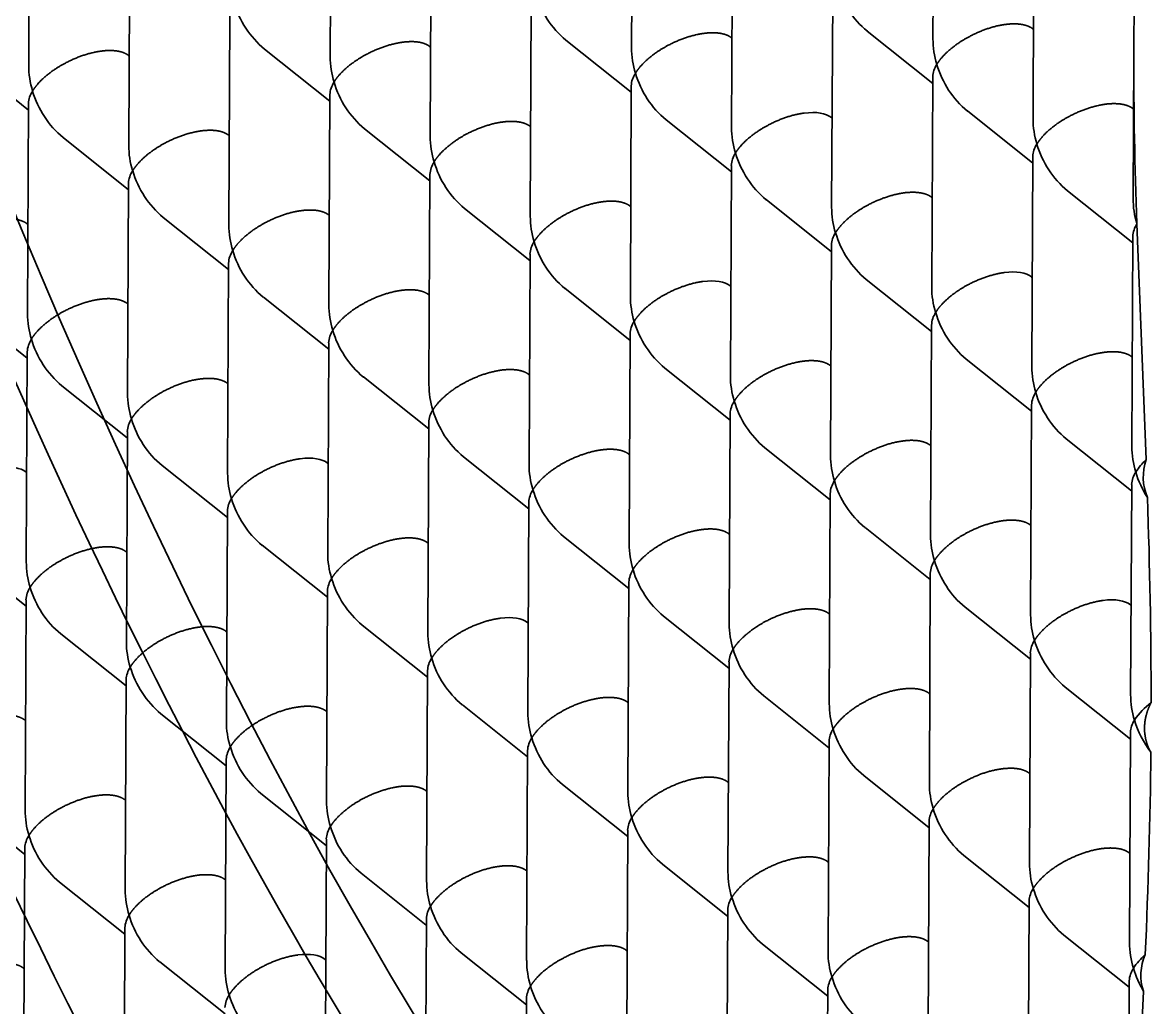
# Model space of a CAD drawing. Extents: x 23 to 587, y 4 to 413.
# Drawn here: x 426.75 to 432.13, y 133.6 to 138.29 of the extents above; entities that cross this region are included whole.
import ezdxf

# ---------------------------------------------------------------- set-up
doc = ezdxf.new("R2010")
doc.units = 0
doc.layers.get('0').update_dxf_attribs({"lineweight": 13})

# ---------------------------------------------------------------- blocks, each defined once
blk = doc.blocks.new('BLOCK6941')
at = {"color": 7, "lineweight": 35, "ltscale": 0.050027}
for p, q in [((9.755, -7.663), (9.746, -9.664)), ((4.014, -7.833), (4.004, -9.834)), ((6.885, -7.748), (6.875, -9.749)), ((1.143, -7.917), (1.134, -9.918)), ((10.708, -8.423), (10.699, -10.424)), ((4.967, -8.592), (4.957, -10.593)), ((7.838, -8.507), (7.828, -10.508)), ((2.096, -8.677), (2.087, -10.678)), ((5.92, -9.351), (5.911, -11.352)), ((8.791, -9.267), (8.781, -11.268)), ((3.05, -9.436), (3.04, -11.437)), ((6.873, -10.111), (6.864, -12.112)), ((9.744, -10.026), (9.734, -12.027)), ((4.003, -10.195), (3.993, -12.196)), ((1.132, -10.28), (1.122, -12.281)), ((10.697, -10.785), (10.687, -12.786)), ((4.956, -10.955), (4.946, -12.956)), ((7.826, -10.87), (7.817, -12.871)), ((2.085, -11.039), (2.075, -13.04)), ((11.65, -11.545), (11.64, -13.546)), ((5.909, -11.714), (5.899, -13.715)), ((8.779, -11.629), (8.77, -13.631)), ((3.038, -11.799), (3.029, -13.8)), ((6.862, -12.473), (6.852, -14.475)), ((9.732, -12.389), (9.723, -14.39)), ((3.991, -12.558), (3.982, -14.559)), ((1.121, -12.643), (1.111, -14.644)), ((7.815, -13.233), (7.805, -15.234)), ((10.686, -13.148), (10.676, -15.149)), ((4.944, -13.317), (4.935, -15.319)), ((2.074, -13.402), (2.064, -15.403)), ((11.639, -13.908), (11.629, -15.909)), ((5.897, -14.077), (5.888, -16.078)), ((8.768, -13.992), (8.758, -15.993)), ((3.027, -14.161), (3.017, -16.163)), ((6.851, -14.836), (6.841, -16.837)), ((9.721, -14.752), (9.712, -16.753)), ((3.98, -14.921), (3.97, -16.922)), ((1.109, -15.005), (1.1, -17.007)), ((7.804, -15.596), (7.794, -17.597)), ((10.674, -15.511), (10.665, -17.512)), ((4.933, -15.68), (4.923, -17.681)), ((2.062, -15.765), (2.053, -17.766)), ((8.757, -16.355), (8.747, -18.356)), ((11.627, -16.27), (11.618, -18.271)), ((5.886, -16.44), (5.876, -18.441)), ((3.015, -16.524), (3.006, -18.525)), ((6.839, -17.199), (6.83, -19.2)), ((9.71, -17.114), (9.7, -19.115)), ((3.969, -17.284), (3.959, -19.285)), ((1.098, -17.368), (1.088, -19.369)), ((7.792, -17.958), (7.783, -19.959)), ((10.663, -17.874), (10.653, -19.875)), ((4.922, -18.043), (4.912, -20.044)), ((2.051, -18.128), (2.041, -20.129)), ((8.745, -18.718), (8.736, -20.719)), ((11.616, -18.633), (11.606, -20.634)), ((5.875, -18.802), (5.865, -20.803))]:
    blk.add_line(p, q, dxfattribs=at)
at = {"color": 7, "lineweight": 35, "ltscale": 0.00016101}
for p, q in [((10.703, -9.573), (10.698, -9.569)), ((7.832, -9.658), (7.827, -9.654)), ((4.962, -9.743), (4.956, -9.739)), ((2.091, -9.827), (2.086, -9.823)), ((11.656, -10.333), (11.651, -10.329)), ((8.785, -10.417), (8.78, -10.413)), ((5.915, -10.502), (5.91, -10.498)), ((3.044, -10.587), (3.039, -10.583)), ((9.738, -11.177), (9.733, -11.173)), ((6.868, -11.261), (6.863, -11.257)), ((3.997, -11.346), (3.992, -11.342)), ((1.126, -11.431), (1.121, -11.427)), ((10.691, -11.936), (10.686, -11.932)), ((7.821, -12.021), (7.816, -12.017)), ((4.95, -12.105), (4.945, -12.101)), ((2.08, -12.19), (2.075, -12.186)), ((11.644, -12.695), (11.639, -12.691)), ((8.774, -12.78), (8.769, -12.776)), ((5.903, -12.865), (5.898, -12.861)), ((3.033, -12.949), (3.028, -12.945)), ((9.727, -13.539), (9.722, -13.535)), ((6.856, -13.624), (6.851, -13.62)), ((3.986, -13.709), (3.981, -13.705)), ((1.115, -13.793), (1.11, -13.789)), ((10.68, -14.299), (10.675, -14.295)), ((7.809, -14.383), (7.804, -14.379)), ((4.939, -14.468), (4.934, -14.464)), ((2.068, -14.553), (2.063, -14.549)), ((11.633, -15.058), (11.628, -15.054)), ((8.763, -15.143), (8.757, -15.139)), ((5.892, -15.227), (5.887, -15.223)), ((3.021, -15.312), (3.016, -15.308)), ((9.716, -15.902), (9.711, -15.898)), ((6.845, -15.987), (6.84, -15.983)), ((3.974, -16.071), (3.969, -16.067)), ((1.104, -16.156), (1.099, -16.152)), ((10.669, -16.661), (10.664, -16.657)), ((7.798, -16.746), (7.793, -16.742)), ((4.927, -16.831), (4.922, -16.827)), ((2.057, -16.915), (2.052, -16.911)), ((11.622, -17.421), (11.617, -17.417)), ((8.751, -17.505), (8.746, -17.501)), ((5.881, -17.59), (5.876, -17.586)), ((3.01, -17.675), (3.005, -17.671)), ((9.704, -18.265), (9.699, -18.261)), ((6.834, -18.349), (6.829, -18.345)), ((3.963, -18.434), (3.958, -18.43)), ((1.092, -18.519), (1.087, -18.515))]:
    blk.add_line(p, q, dxfattribs=at)
at = {"color": 7, "lineweight": 35, "ltscale": 0.019884}
for p, q in [((6.873, -10.172), (6.251, -9.677)), ((9.744, -10.088), (9.121, -9.592)), ((4.002, -10.257), (3.38, -9.761)), ((1.132, -10.342), (0.51, -9.846)), ((7.826, -10.932), (7.204, -10.436)), ((10.697, -10.847), (10.075, -10.351)), ((4.955, -11.016), (4.333, -10.521)), ((2.085, -11.101), (1.463, -10.605)), ((11.65, -11.606), (11.028, -11.111)), ((5.908, -11.776), (5.286, -11.28)), ((8.779, -11.691), (8.157, -11.195)), ((3.038, -11.86), (2.416, -11.365)), ((6.862, -12.535), (6.24, -12.039)), ((9.732, -12.45), (9.11, -11.955)), ((3.991, -12.62), (3.369, -12.124)), ((1.12, -12.704), (0.498, -12.209)), ((7.815, -13.294), (7.193, -12.799)), ((10.685, -13.21), (10.063, -12.714)), ((4.944, -13.379), (4.322, -12.883)), ((2.073, -13.464), (1.451, -12.968)), ((11.638, -13.969), (11.016, -13.473)), ((5.897, -14.138), (5.275, -13.643)), ((8.768, -14.054), (8.146, -13.558)), ((3.027, -14.223), (2.404, -13.727)), ((6.85, -14.898), (6.228, -14.402)), ((9.721, -14.813), (9.099, -14.317)), ((3.98, -14.982), (3.358, -14.487)), ((1.109, -15.067), (0.487, -14.571)), ((7.803, -15.657), (7.181, -15.161)), ((10.674, -15.572), (10.052, -15.077)), ((4.933, -15.742), (4.311, -15.246)), ((2.062, -15.826), (1.44, -15.331)), ((8.756, -16.416), (8.134, -15.921)), ((11.627, -16.332), (11.005, -15.836)), ((5.886, -16.501), (5.264, -16.005)), ((3.015, -16.586), (2.393, -16.09)), ((6.839, -17.26), (6.217, -16.765)), ((9.709, -17.176), (9.087, -16.68)), ((3.968, -17.345), (3.346, -16.849)), ((1.098, -17.43), (0.476, -16.934)), ((7.792, -18.02), (7.17, -17.524)), ((10.663, -17.935), (10.04, -17.44)), ((4.921, -18.104), (4.299, -17.609)), ((2.051, -18.189), (1.429, -17.693)), ((8.745, -18.779), (8.123, -18.284)), ((11.616, -18.695), (10.994, -18.199)), ((5.874, -18.864), (5.252, -18.368)), ((3.004, -18.948), (2.382, -18.453))]:
    blk.add_line(p, q, dxfattribs=at)
at = {"color": 7, "lineweight": 35, "ltscale": 0.034352}
blk.add_line((11.658, -9.809), (11.652, -11.183), dxfattribs=at)
at = {"color": 7, "lineweight": 35, "ltscale": 0.000146847}
blk.add_line((11.689, -11.421), (11.689, -11.427), dxfattribs=at)
at = {"color": 7, "lineweight": 35, "ltscale": 0.056144}
blk.add_line((11.777, -13.671), (11.689, -11.427), dxfattribs=at)
at = {"color": 7, "lineweight": 35, "ltscale": 0.053666}
blk.add_line((11.752, -18.734), (11.643, -20.878), dxfattribs=at)
at = {"color": 7, "lineweight": 35}
for centre, radius, start, end in [((6.836, -8.976), 0.913, 196.3619, 230.1623), ((9.706, -8.891), 0.913, 196.3619, 230.1623), ((30.1, -9.872), 18.442, 178.0013, 179.8039), ((3.965, -9.061), 0.913, 196.3594, 230.1725), ((10.583, -9.661), 0.837, 180.2046, 197.1191), ((7.712, -9.746), 0.837, 180.2046, 197.1191), ((4.842, -9.831), 0.837, 180.2046, 197.1191), ((53.256, -9.815), 41.598, 179.9923, 182.2127), ((1.971, -9.915), 0.837, 180.2046, 197.1191), ((7.111, -10.125), 0.239, 146.5034, 176.6622), ((7.789, -9.735), 0.913, 196.3619, 230.1623), ((9.982, -10.04), 0.239, 146.5034, 176.6622), ((10.659, -9.651), 0.913, 196.3619, 230.1623), ((4.241, -10.209), 0.239, 146.5296, 176.692), ((4.918, -9.82), 0.913, 196.3619, 230.1623), ((1.37, -10.294), 0.239, 146.5034, 176.6622), ((2.047, -9.904), 0.913, 196.3619, 230.1623), ((11.536, -10.421), 0.837, 180.1991, 197.116), ((8.665, -10.505), 0.837, 180.2046, 197.1191), ((5.795, -10.59), 0.837, 180.1991, 197.116), ((2.924, -10.675), 0.837, 180.2046, 197.1191), ((8.064, -10.884), 0.239, 146.5034, 176.6622), ((8.742, -10.495), 0.913, 196.3619, 230.1623), ((10.935, -10.799), 0.239, 146.5034, 176.6622), ((11.612, -10.41), 0.913, 196.3594, 230.1725), ((5.194, -10.969), 0.239, 146.5034, 176.6622), ((5.871, -10.579), 0.913, 196.3619, 230.1623), ((2.323, -11.053), 0.239, 146.5034, 176.6622), ((3.001, -10.664), 0.913, 196.3619, 230.1623), ((12.489, -11.18), 0.837, 180.2046, 197.1191), ((9.618, -11.265), 0.837, 180.2046, 197.1191), ((6.748, -11.35), 0.837, 180.1991, 197.116), ((3.877, -11.434), 0.837, 180.2046, 197.1191), ((9.017, -11.643), 0.239, 146.5034, 176.6622), ((9.695, -11.254), 0.913, 196.3619, 230.1623), ((11.888, -11.559), 0.239, 146.5034, 176.6622), ((6.147, -11.728), 0.239, 146.5034, 176.6622), ((6.824, -11.339), 0.913, 196.3594, 230.1725), ((3.276, -11.813), 0.239, 146.5034, 176.6622), ((3.953, -11.423), 0.913, 196.3594, 230.1725), ((10.571, -12.024), 0.837, 180.2046, 197.1191), ((7.701, -12.109), 0.837, 180.1991, 197.116), ((4.83, -12.193), 0.837, 180.2046, 197.1191), ((1.96, -12.278), 0.837, 180.2046, 197.1191), ((7.1, -12.487), 0.239, 146.5034, 176.6622), ((7.777, -12.098), 0.913, 196.3619, 230.1623), ((9.971, -12.403), 0.239, 146.5034, 176.6622), ((10.648, -12.013), 0.913, 196.3619, 230.1623), ((4.229, -12.572), 0.239, 146.5034, 176.6622), ((4.906, -12.183), 0.913, 196.3594, 230.1725), ((1.359, -12.657), 0.239, 146.5034, 176.6622), ((2.036, -12.267), 0.913, 196.3619, 230.1623), ((11.525, -12.784), 0.837, 180.2046, 197.1191), ((8.654, -12.868), 0.837, 180.2046, 197.1191), ((5.783, -12.953), 0.837, 180.2046, 197.1191), ((2.913, -13.037), 0.837, 180.2046, 197.1191), ((8.053, -13.247), 0.239, 146.5034, 176.6622), ((8.73, -12.857), 0.913, 196.3619, 230.1623), ((10.924, -13.162), 0.239, 146.5034, 176.6622), ((11.601, -12.773), 0.913, 196.3619, 230.1623), ((5.182, -13.331), 0.239, 146.5034, 176.6622), ((5.859, -12.942), 0.913, 196.3594, 230.1725), ((2.312, -13.416), 0.239, 146.5034, 176.6622), ((2.989, -13.027), 0.913, 196.3619, 230.1623), ((12.478, -13.543), 0.837, 180.2046, 197.1191), ((9.607, -13.628), 0.837, 180.2046, 197.1191), ((6.736, -13.712), 0.837, 180.2046, 197.1191), ((12.149, -14.086), 0.557, 131.9295, 147.8831), ((12.244, -13.836), 0.495, 160.4989, 203.1493), ((3.866, -13.797), 0.837, 180.2046, 197.1191), ((9.006, -14.006), 0.239, 146.5034, 176.6622), ((9.683, -13.617), 0.913, 196.3619, 230.1623), ((11.877, -13.921), 0.239, 146.5034, 176.6622), ((12.59, -13.513), 0.954, 196.8321, 212.865), ((6.136, -14.091), 0.239, 146.5034, 176.6622), ((6.813, -13.701), 0.913, 196.3619, 230.1623), ((3.265, -14.175), 0.239, 146.5034, 176.6622), ((3.942, -13.786), 0.913, 196.3619, 230.1623), ((-47.288, -16.067), 59.112, 0.08014, 1.97386), ((10.56, -14.387), 0.837, 180.2046, 197.1191), ((7.69, -14.472), 0.837, 180.2046, 197.1191), ((4.819, -14.556), 0.837, 180.2046, 197.1191), ((9.959, -14.765), 0.239, 146.5034, 176.6622), ((10.637, -14.376), 0.913, 196.3619, 230.1623), ((1.948, -14.641), 0.837, 180.1991, 197.116), ((7.089, -14.85), 0.239, 146.5034, 176.6622), ((7.766, -14.461), 0.913, 196.3619, 230.1623), ((4.218, -14.935), 0.239, 146.5296, 176.692), ((4.895, -14.545), 0.913, 196.3619, 230.1623), ((1.347, -15.019), 0.239, 146.5296, 176.692), ((2.024, -14.63), 0.913, 196.3594, 230.1725), ((11.513, -15.146), 0.837, 180.2046, 197.1191), ((8.643, -15.231), 0.837, 180.2046, 197.1191), ((5.772, -15.316), 0.837, 180.1991, 197.116), ((2.901, -15.4), 0.837, 180.2046, 197.1191), ((8.042, -15.609), 0.239, 146.5034, 176.6622), ((8.719, -15.22), 0.913, 196.3619, 230.1623), ((10.912, -15.525), 0.239, 146.5034, 176.6622), ((11.59, -15.135), 0.913, 196.3619, 230.1623), ((5.171, -15.694), 0.239, 146.5034, 176.6622), ((5.848, -15.305), 0.913, 196.3619, 230.1623), ((2.301, -15.779), 0.239, 146.5296, 176.692), ((2.978, -15.389), 0.913, 196.3619, 230.1623), ((12.466, -15.906), 0.837, 180.1991, 197.116), ((9.596, -15.99), 0.837, 180.2046, 197.1191), ((12.204, -16.502), 0.642, 126.2711, 146.9508), ((6.725, -16.075), 0.837, 180.2046, 197.1191), ((3.854, -16.16), 0.837, 180.2046, 197.1191), ((8.995, -16.369), 0.239, 146.5034, 176.6622), ((9.672, -15.979), 0.913, 196.3619, 230.1623), ((11.865, -16.284), 0.239, 146.5034, 176.6622), ((12.576, -15.877), 0.951, 196.807, 217.4708), ((6.124, -16.453), 0.239, 146.5034, 176.6622), ((6.802, -16.064), 0.913, 196.3619, 230.1623), ((3.254, -16.538), 0.239, 146.5034, 176.6622), ((3.931, -16.149), 0.913, 196.3619, 230.1623), ((-44.962, -15.841), 56.787, 357.4337, 359.3798), ((10.549, -16.75), 0.837, 180.2046, 197.1191), ((7.678, -16.834), 0.837, 180.1991, 197.116), ((4.808, -16.919), 0.837, 180.2046, 197.1191), ((9.948, -17.128), 0.239, 146.5034, 176.6622), ((10.625, -16.739), 0.913, 196.3619, 230.1623), ((1.937, -17.004), 0.837, 180.1991, 197.116), ((7.077, -17.213), 0.239, 146.5034, 176.6622), ((7.755, -16.823), 0.913, 196.3619, 230.1623), ((4.207, -17.297), 0.239, 146.5034, 176.6622), ((4.884, -16.908), 0.913, 196.3619, 230.1623), ((1.336, -17.382), 0.239, 146.5034, 176.6622), ((2.013, -16.993), 0.913, 196.3619, 230.1623), ((11.502, -17.509), 0.837, 180.1991, 197.116), ((8.631, -17.594), 0.837, 180.2046, 197.1191), ((5.761, -17.678), 0.837, 180.1991, 197.116), ((2.89, -17.763), 0.837, 180.2046, 197.1191), ((8.03, -17.972), 0.239, 146.5034, 176.6622), ((8.708, -17.583), 0.913, 196.3619, 230.1623), ((10.901, -17.887), 0.239, 146.5296, 176.692), ((11.578, -17.498), 0.913, 196.3619, 230.1623), ((5.16, -18.057), 0.239, 146.5034, 176.6622), ((5.837, -17.667), 0.913, 196.3594, 230.1725), ((2.289, -18.141), 0.239, 146.5296, 176.692), ((2.966, -17.752), 0.913, 196.3594, 230.1725), ((12.455, -18.268), 0.837, 180.2046, 197.1191), ((9.584, -18.353), 0.837, 180.1991, 197.116), ((12.144, -18.825), 0.579, 130.4139, 147.6488), ((12.201, -18.58), 0.475, 155.5647, 198.8633), ((6.714, -18.438), 0.837, 180.2046, 197.1191), ((3.843, -18.522), 0.837, 180.2046, 197.1191), ((8.983, -18.731), 0.239, 146.5296, 176.692), ((9.661, -18.342), 0.913, 196.3619, 230.1623), ((11.854, -18.647), 0.239, 146.5296, 176.692), ((12.567, -18.239), 0.953, 196.8276, 211.2862), ((6.113, -18.816), 0.239, 146.5034, 176.6622), ((6.79, -18.427), 0.913, 196.3619, 230.1623), ((3.242, -18.901), 0.239, 146.5034, 176.6622), ((3.92, -18.511), 0.913, 196.3619, 230.1623)]:
    blk.add_arc(centre, radius, start, end, dxfattribs=at)
for centre in [(8.327, -10.692), (10.233, -12.21), (7.363, -12.295), (3.528, -13.983), (0.657, -14.068), (11.175, -15.332), (5.434, -15.502), (3.505, -18.708)]:
    blk.add_ellipse(centre, major_axis=(0.489, 0.234), ratio=0.464922, start_param=0.221717, end_param=0.956598, dxfattribs=at)
for points, knots in [([(9.782, -9.908), (9.798, -9.882), (9.818, -9.855), (9.841, -9.828), (9.924, -9.745), (10.038, -9.666), (10.132, -9.614), (10.255, -9.564), (10.38, -9.536), (10.399, -9.533), (10.419, -9.529), (10.438, -9.527)], [0, 0, 0, 0, 0, 0, 0.437223, 0.437223, 0.437223, 1.382095, 1.382095, 1.382095, 1.555484, 1.555484, 1.555484, 1.555484, 1.555484, 1.555484]), ([(10.698, -9.569), (10.674, -9.551), (10.643, -9.536), (10.605, -9.525), (10.546, -9.519), (10.481, -9.522), (10.467, -9.524), (10.452, -9.525), (10.438, -9.527)], [0, 0, 0, 0, 0, 0, 0.4890695, 0.4890695, 0.4890695, 0.6239272, 0.6239272, 0.6239272, 0.6239272, 0.6239272, 0.6239272]), ([(6.912, -9.993), (6.928, -9.966), (6.947, -9.939), (6.971, -9.913), (7.054, -9.829), (7.168, -9.75), (7.261, -9.699), (7.385, -9.649), (7.51, -9.621), (7.529, -9.617), (7.548, -9.614), (7.567, -9.612)], [0, 0, 0, 0, 0, 0, 0.437223, 0.437223, 0.437223, 1.382095, 1.382095, 1.382095, 1.555484, 1.555484, 1.555484, 1.555484, 1.555484, 1.555484]), ([(7.827, -9.654), (7.804, -9.635), (7.773, -9.62), (7.734, -9.61), (7.676, -9.604), (7.611, -9.607), (7.596, -9.608), (7.582, -9.61), (7.567, -9.612)], [0, 0, 0, 0, 0, 0, 0.4890695, 0.4890695, 0.4890695, 0.6239272, 0.6239272, 0.6239272, 0.6239272, 0.6239272, 0.6239272]), ([(1.171, -10.162), (1.186, -10.136), (1.206, -10.109), (1.229, -10.082), (1.312, -9.999), (1.426, -9.92), (1.52, -9.868), (1.643, -9.818), (1.768, -9.79), (1.788, -9.786), (1.807, -9.783), (1.826, -9.781)], [0, 0, 0, 0, 0, 0, 0.437223, 0.437223, 0.437223, 1.382095, 1.382095, 1.382095, 1.555484, 1.555484, 1.555484, 1.555484, 1.555484, 1.555484]), ([(2.086, -9.823), (2.063, -9.805), (2.032, -9.789), (1.993, -9.779), (1.935, -9.773), (1.869, -9.776), (1.855, -9.777), (1.84, -9.779), (1.826, -9.781)], [0, 0, 0, 0, 0, 0, 0.4890695, 0.4890695, 0.4890695, 0.6239272, 0.6239272, 0.6239272, 0.6239272, 0.6239272, 0.6239272]), ([(4.041, -10.077), (4.057, -10.051), (4.076, -10.024), (4.1, -9.997), (4.183, -9.914), (4.297, -9.835), (4.39, -9.783), (4.514, -9.733), (4.639, -9.706), (4.658, -9.702), (4.677, -9.699), (4.696, -9.696)], [0, 0, 0, 0, 0, 0, 0.437223, 0.437223, 0.437223, 1.382095, 1.382095, 1.382095, 1.555484, 1.555484, 1.555484, 1.555484, 1.555484, 1.555484]), ([(4.956, -9.739), (4.933, -9.72), (4.902, -9.705), (4.864, -9.694), (4.805, -9.688), (4.74, -9.692), (4.726, -9.693), (4.711, -9.694), (4.696, -9.696)], [0, 0, 0, 0, 0, 0, 0.4890695, 0.4890695, 0.4890695, 0.6239272, 0.6239272, 0.6239272, 0.6239272, 0.6239272, 0.6239272]), ([(10.736, -10.667), (10.751, -10.641), (10.771, -10.614), (10.794, -10.587), (10.877, -10.504), (10.991, -10.425), (11.085, -10.373), (11.208, -10.324), (11.333, -10.296), (11.353, -10.292), (11.372, -10.289), (11.391, -10.286)], [0, 0, 0, 0, 0, 0, 0.437223, 0.437223, 0.437223, 1.382095, 1.382095, 1.382095, 1.555484, 1.555484, 1.555484, 1.555484, 1.555484, 1.555484]), ([(11.651, -10.329), (11.627, -10.31), (11.596, -10.295), (11.558, -10.285), (11.5, -10.279), (11.434, -10.282), (11.42, -10.283), (11.405, -10.284), (11.391, -10.286)], [0, 0, 0, 0, 0, 0, 0.4890695, 0.4890695, 0.4890695, 0.6239272, 0.6239272, 0.6239272, 0.6239272, 0.6239272, 0.6239272]), ([(7.865, -10.752), (7.881, -10.726), (7.9, -10.699), (7.924, -10.672), (8.007, -10.589), (8.121, -10.51), (8.214, -10.458), (8.338, -10.408), (8.463, -10.38), (8.482, -10.377), (8.501, -10.373), (8.52, -10.371)], [0, 0, 0, 0, 0, 0, 0.437223, 0.437223, 0.437223, 1.382095, 1.382095, 1.382095, 1.555484, 1.555484, 1.555484, 1.555484, 1.555484, 1.555484]), ([(2.124, -10.921), (2.14, -10.895), (2.159, -10.868), (2.183, -10.841), (2.266, -10.758), (2.38, -10.679), (2.473, -10.627), (2.596, -10.577), (2.721, -10.55), (2.741, -10.546), (2.76, -10.543), (2.779, -10.54)], [0, 0, 0, 0, 0, 0, 0.437223, 0.437223, 0.437223, 1.382095, 1.382095, 1.382095, 1.555484, 1.555484, 1.555484, 1.555484, 1.555484, 1.555484]), ([(3.039, -10.583), (3.016, -10.564), (2.985, -10.549), (2.946, -10.538), (2.888, -10.532), (2.823, -10.536), (2.808, -10.537), (2.794, -10.538), (2.779, -10.54)], [0, 0, 0, 0, 0, 0, 0.4890695, 0.4890695, 0.4890695, 0.6239272, 0.6239272, 0.6239272, 0.6239272, 0.6239272, 0.6239272]), ([(4.994, -10.837), (5.01, -10.81), (5.03, -10.783), (5.053, -10.757), (5.136, -10.673), (5.25, -10.594), (5.343, -10.543), (5.467, -10.493), (5.592, -10.465), (5.611, -10.461), (5.631, -10.458), (5.649, -10.456)], [0, 0, 0, 0, 0, 0, 0.437223, 0.437223, 0.437223, 1.382095, 1.382095, 1.382095, 1.555484, 1.555484, 1.555484, 1.555484, 1.555484, 1.555484]), ([(5.91, -10.498), (5.886, -10.479), (5.855, -10.464), (5.817, -10.454), (5.758, -10.448), (5.693, -10.451), (5.679, -10.452), (5.664, -10.454), (5.649, -10.456)], [0, 0, 0, 0, 0, 0, 0.4890695, 0.4890695, 0.4890695, 0.6239272, 0.6239272, 0.6239272, 0.6239272, 0.6239272, 0.6239272]), ([(8.818, -11.511), (8.834, -11.485), (8.853, -11.458), (8.877, -11.431), (8.96, -11.348), (9.074, -11.269), (9.167, -11.217), (9.291, -11.168), (9.416, -11.14), (9.435, -11.136), (9.454, -11.133), (9.473, -11.13)], [0, 0, 0, 0, 0, 0, 0.437223, 0.437223, 0.437223, 1.382095, 1.382095, 1.382095, 1.555484, 1.555484, 1.555484, 1.555484, 1.555484, 1.555484]), ([(9.733, -11.173), (9.71, -11.154), (9.679, -11.139), (9.64, -11.129), (9.582, -11.123), (9.517, -11.126), (9.502, -11.127), (9.488, -11.128), (9.473, -11.13)], [0, 0, 0, 0, 0, 0, 0.4890695, 0.4890695, 0.4890695, 0.6239272, 0.6239272, 0.6239272, 0.6239272, 0.6239272, 0.6239272]), ([(3.992, -11.342), (3.969, -11.323), (3.938, -11.308), (3.899, -11.298), (3.841, -11.292), (3.776, -11.295), (3.761, -11.296), (3.747, -11.298), (3.732, -11.3)], [0, 0, 0, 0, 0, 0, 0.4890695, 0.4890695, 0.4890695, 0.6239272, 0.6239272, 0.6239272, 0.6239272, 0.6239272, 0.6239272]), ([(5.947, -11.596), (5.963, -11.57), (5.983, -11.543), (6.006, -11.516), (6.089, -11.433), (6.203, -11.354), (6.296, -11.302), (6.42, -11.252), (6.545, -11.224), (6.564, -11.221), (6.584, -11.217), (6.603, -11.215)], [0, 0, 0, 0, 0, 0, 0.437223, 0.437223, 0.437223, 1.382095, 1.382095, 1.382095, 1.555484, 1.555484, 1.555484, 1.555484, 1.555484, 1.555484]), ([(6.863, -11.257), (6.839, -11.239), (6.808, -11.224), (6.77, -11.213), (6.711, -11.207), (6.646, -11.21), (6.632, -11.212), (6.617, -11.213), (6.603, -11.215)], [0, 0, 0, 0, 0, 0, 0.4890695, 0.4890695, 0.4890695, 0.6239272, 0.6239272, 0.6239272, 0.6239272, 0.6239272, 0.6239272]), ([(1.121, -11.427), (1.098, -11.408), (1.067, -11.393), (1.029, -11.382), (0.97, -11.376), (0.905, -11.38), (0.891, -11.381), (0.876, -11.382), (0.861, -11.384)], [0, 0, 0, 0, 0, 0, 0.4890695, 0.4890695, 0.4890695, 0.6239272, 0.6239272, 0.6239272, 0.6239272, 0.6239272, 0.6239272]), ([(3.077, -11.681), (3.093, -11.654), (3.112, -11.627), (3.136, -11.601), (3.219, -11.517), (3.333, -11.438), (3.426, -11.387), (3.55, -11.337), (3.674, -11.309), (3.694, -11.305), (3.713, -11.302), (3.732, -11.3)], [0, 0, 0, 0, 0, 0, 0.437223, 0.437223, 0.437223, 1.382095, 1.382095, 1.382095, 1.555484, 1.555484, 1.555484, 1.555484, 1.555484, 1.555484]), ([(9.771, -12.271), (9.787, -12.244), (9.806, -12.218), (9.83, -12.191), (9.913, -12.108), (10.027, -12.028), (10.12, -11.977), (10.244, -11.927), (10.369, -11.899), (10.388, -11.895), (10.407, -11.892), (10.426, -11.89)], [0, 0, 0, 0, 0, 0, 0.437223, 0.437223, 0.437223, 1.382095, 1.382095, 1.382095, 1.555484, 1.555484, 1.555484, 1.555484, 1.555484, 1.555484]), ([(6.9, -12.355), (6.916, -12.329), (6.936, -12.302), (6.959, -12.275), (7.042, -12.192), (7.156, -12.113), (7.25, -12.061), (7.373, -12.012), (7.498, -11.984), (7.518, -11.98), (7.537, -11.977), (7.556, -11.974)], [0, 0, 0, 0, 0, 0, 0.437223, 0.437223, 0.437223, 1.382095, 1.382095, 1.382095, 1.555484, 1.555484, 1.555484, 1.555484, 1.555484, 1.555484]), ([(1.159, -12.525), (1.175, -12.498), (1.194, -12.471), (1.218, -12.445), (1.301, -12.361), (1.415, -12.282), (1.508, -12.231), (1.632, -12.181), (1.757, -12.153), (1.776, -12.149), (1.795, -12.146), (1.814, -12.144)], [0, 0, 0, 0, 0, 0, 0.437223, 0.437223, 0.437223, 1.382095, 1.382095, 1.382095, 1.555484, 1.555484, 1.555484, 1.555484, 1.555484, 1.555484]), ([(2.075, -12.186), (2.051, -12.167), (2.02, -12.152), (1.982, -12.142), (1.923, -12.136), (1.858, -12.139), (1.844, -12.14), (1.829, -12.142), (1.814, -12.144)], [0, 0, 0, 0, 0, 0, 0.4890695, 0.4890695, 0.4890695, 0.6239272, 0.6239272, 0.6239272, 0.6239272, 0.6239272, 0.6239272]), ([(4.03, -12.44), (4.046, -12.414), (4.065, -12.387), (4.089, -12.36), (4.172, -12.277), (4.286, -12.198), (4.379, -12.146), (4.503, -12.096), (4.628, -12.068), (4.647, -12.065), (4.666, -12.061), (4.685, -12.059)], [0, 0, 0, 0, 0, 0, 0.437223, 0.437223, 0.437223, 1.382095, 1.382095, 1.382095, 1.555484, 1.555484, 1.555484, 1.555484, 1.555484, 1.555484]), ([(4.945, -12.101), (4.922, -12.083), (4.891, -12.068), (4.852, -12.057), (4.794, -12.051), (4.729, -12.054), (4.714, -12.056), (4.7, -12.057), (4.685, -12.059)], [0, 0, 0, 0, 0, 0, 0.4890695, 0.4890695, 0.4890695, 0.6239272, 0.6239272, 0.6239272, 0.6239272, 0.6239272, 0.6239272]), ([(10.724, -13.03), (10.74, -13.004), (10.759, -12.977), (10.783, -12.95), (10.866, -12.867), (10.98, -12.788), (11.073, -12.736), (11.197, -12.686), (11.322, -12.658), (11.341, -12.655), (11.36, -12.652), (11.379, -12.649)], [0, 0, 0, 0, 0, 0, 0.437223, 0.437223, 0.437223, 1.382095, 1.382095, 1.382095, 1.555484, 1.555484, 1.555484, 1.555484, 1.555484, 1.555484]), ([(11.639, -12.691), (11.616, -12.673), (11.585, -12.658), (11.547, -12.647), (11.488, -12.641), (11.423, -12.644), (11.409, -12.646), (11.394, -12.647), (11.379, -12.649)], [0, 0, 0, 0, 0, 0, 0.4890695, 0.4890695, 0.4890695, 0.6239272, 0.6239272, 0.6239272, 0.6239272, 0.6239272, 0.6239272]), ([(7.854, -13.115), (7.869, -13.088), (7.889, -13.062), (7.912, -13.035), (7.995, -12.952), (8.109, -12.872), (8.203, -12.821), (8.326, -12.771), (8.451, -12.743), (8.471, -12.739), (8.49, -12.736), (8.509, -12.734)], [0, 0, 0, 0, 0, 0, 0.437223, 0.437223, 0.437223, 1.382095, 1.382095, 1.382095, 1.555484, 1.555484, 1.555484, 1.555484, 1.555484, 1.555484]), ([(8.769, -12.776), (8.745, -12.757), (8.714, -12.742), (8.676, -12.732), (8.618, -12.726), (8.552, -12.729), (8.538, -12.73), (8.523, -12.732), (8.509, -12.734)], [0, 0, 0, 0, 0, 0, 0.4890695, 0.4890695, 0.4890695, 0.6239272, 0.6239272, 0.6239272, 0.6239272, 0.6239272, 0.6239272]), ([(2.112, -13.284), (2.128, -13.258), (2.148, -13.231), (2.171, -13.204), (2.254, -13.121), (2.368, -13.042), (2.461, -12.99), (2.585, -12.94), (2.71, -12.912), (2.729, -12.909), (2.749, -12.905), (2.768, -12.903)], [0, 0, 0, 0, 0, 0, 0.437223, 0.437223, 0.437223, 1.382095, 1.382095, 1.382095, 1.555484, 1.555484, 1.555484, 1.555484, 1.555484, 1.555484]), ([(3.028, -12.945), (3.004, -12.927), (2.973, -12.912), (2.935, -12.901), (2.876, -12.895), (2.811, -12.898), (2.797, -12.9), (2.782, -12.901), (2.768, -12.903)], [0, 0, 0, 0, 0, 0, 0.4890695, 0.4890695, 0.4890695, 0.6239272, 0.6239272, 0.6239272, 0.6239272, 0.6239272, 0.6239272]), ([(4.983, -13.199), (4.999, -13.173), (5.018, -13.146), (5.042, -13.119), (5.125, -13.036), (5.239, -12.957), (5.332, -12.905), (5.456, -12.856), (5.581, -12.828), (5.6, -12.824), (5.619, -12.821), (5.638, -12.818)], [0, 0, 0, 0, 0, 0, 0.437223, 0.437223, 0.437223, 1.382095, 1.382095, 1.382095, 1.555484, 1.555484, 1.555484, 1.555484, 1.555484, 1.555484]), ([(5.898, -12.861), (5.875, -12.842), (5.844, -12.827), (5.805, -12.817), (5.747, -12.811), (5.682, -12.814), (5.667, -12.815), (5.653, -12.816), (5.638, -12.818)], [0, 0, 0, 0, 0, 0, 0.4890695, 0.4890695, 0.4890695, 0.6239272, 0.6239272, 0.6239272, 0.6239272, 0.6239272, 0.6239272]), ([(8.807, -13.874), (8.822, -13.848), (8.842, -13.821), (8.865, -13.794), (8.948, -13.711), (9.063, -13.632), (9.156, -13.58), (9.279, -13.53), (9.404, -13.502), (9.424, -13.499), (9.443, -13.496), (9.462, -13.493)], [0, 0, 0, 0, 0, 0, 0.437223, 0.437223, 0.437223, 1.382095, 1.382095, 1.382095, 1.555484, 1.555484, 1.555484, 1.555484, 1.555484, 1.555484]), ([(9.722, -13.535), (9.699, -13.517), (9.668, -13.502), (9.629, -13.491), (9.571, -13.485), (9.505, -13.488), (9.491, -13.49), (9.477, -13.491), (9.462, -13.493)], [0, 0, 0, 0, 0, 0, 0.4890695, 0.4890695, 0.4890695, 0.6239272, 0.6239272, 0.6239272, 0.6239272, 0.6239272, 0.6239272]), ([(3.065, -14.043), (3.081, -14.017), (3.101, -13.99), (3.124, -13.963), (3.207, -13.88), (3.321, -13.801), (3.415, -13.749), (3.538, -13.7), (3.663, -13.672), (3.682, -13.668), (3.702, -13.665), (3.721, -13.662)], [0, 0, 0, 0, 0, 0, 0.437223, 0.437223, 0.437223, 1.382095, 1.382095, 1.382095, 1.555484, 1.555484, 1.555484, 1.555484, 1.555484, 1.555484]), ([(5.936, -13.959), (5.952, -13.932), (5.971, -13.906), (5.995, -13.879), (6.078, -13.796), (6.192, -13.716), (6.285, -13.665), (6.409, -13.615), (6.534, -13.587), (6.553, -13.583), (6.572, -13.58), (6.591, -13.578)], [0, 0, 0, 0, 0, 0, 0.437223, 0.437223, 0.437223, 1.382095, 1.382095, 1.382095, 1.555484, 1.555484, 1.555484, 1.555484, 1.555484, 1.555484]), ([(6.851, -13.62), (6.828, -13.601), (6.797, -13.586), (6.758, -13.576), (6.7, -13.57), (6.635, -13.573), (6.62, -13.574), (6.606, -13.576), (6.591, -13.578)], [0, 0, 0, 0, 0, 0, 0.4890695, 0.4890695, 0.4890695, 0.6239272, 0.6239272, 0.6239272, 0.6239272, 0.6239272, 0.6239272]), ([(9.76, -14.633), (9.776, -14.607), (9.795, -14.58), (9.819, -14.554), (9.902, -14.47), (10.016, -14.391), (10.109, -14.339), (10.232, -14.29), (10.357, -14.262), (10.377, -14.258), (10.396, -14.255), (10.415, -14.252)], [0, 0, 0, 0, 0, 0, 0.437223, 0.437223, 0.437223, 1.382095, 1.382095, 1.382095, 1.555484, 1.555484, 1.555484, 1.555484, 1.555484, 1.555484]), ([(10.675, -14.295), (10.652, -14.276), (10.621, -14.261), (10.582, -14.251), (10.524, -14.245), (10.459, -14.248), (10.444, -14.249), (10.43, -14.25), (10.415, -14.252)], [0, 0, 0, 0, 0, 0, 0.4890695, 0.4890695, 0.4890695, 0.6239272, 0.6239272, 0.6239272, 0.6239272, 0.6239272, 0.6239272]), ([(4.934, -14.464), (4.91, -14.445), (4.879, -14.43), (4.841, -14.42), (4.783, -14.414), (4.717, -14.417), (4.703, -14.418), (4.688, -14.42), (4.674, -14.422)], [0, 0, 0, 0, 0, 0, 0.4890695, 0.4890695, 0.4890695, 0.6239272, 0.6239272, 0.6239272, 0.6239272, 0.6239272, 0.6239272]), ([(6.889, -14.718), (6.905, -14.692), (6.924, -14.665), (6.948, -14.638), (7.031, -14.555), (7.145, -14.476), (7.238, -14.424), (7.362, -14.374), (7.487, -14.346), (7.506, -14.343), (7.525, -14.34), (7.544, -14.337)], [0, 0, 0, 0, 0, 0, 0.437223, 0.437223, 0.437223, 1.382095, 1.382095, 1.382095, 1.555484, 1.555484, 1.555484, 1.555484, 1.555484, 1.555484]), ([(7.804, -14.379), (7.781, -14.361), (7.75, -14.346), (7.712, -14.335), (7.653, -14.329), (7.588, -14.332), (7.574, -14.334), (7.559, -14.335), (7.544, -14.337)], [0, 0, 0, 0, 0, 0, 0.4890695, 0.4890695, 0.4890695, 0.6239272, 0.6239272, 0.6239272, 0.6239272, 0.6239272, 0.6239272]), ([(1.148, -14.887), (1.164, -14.861), (1.183, -14.834), (1.207, -14.807), (1.29, -14.724), (1.404, -14.645), (1.497, -14.593), (1.621, -14.544), (1.746, -14.516), (1.765, -14.512), (1.784, -14.509), (1.803, -14.506)], [0, 0, 0, 0, 0, 0, 0.437223, 0.437223, 0.437223, 1.382095, 1.382095, 1.382095, 1.555484, 1.555484, 1.555484, 1.555484, 1.555484, 1.555484]), ([(2.063, -14.549), (2.04, -14.53), (2.009, -14.515), (1.97, -14.505), (1.912, -14.499), (1.847, -14.502), (1.832, -14.503), (1.818, -14.504), (1.803, -14.506)], [0, 0, 0, 0, 0, 0, 0.4890695, 0.4890695, 0.4890695, 0.6239272, 0.6239272, 0.6239272, 0.6239272, 0.6239272, 0.6239272]), ([(4.019, -14.803), (4.034, -14.776), (4.054, -14.75), (4.077, -14.723), (4.16, -14.64), (4.274, -14.56), (4.368, -14.509), (4.491, -14.459), (4.616, -14.431), (4.636, -14.427), (4.655, -14.424), (4.674, -14.422)], [0, 0, 0, 0, 0, 0, 0.437223, 0.437223, 0.437223, 1.382095, 1.382095, 1.382095, 1.555484, 1.555484, 1.555484, 1.555484, 1.555484, 1.555484]), ([(10.713, -15.393), (10.729, -15.366), (10.748, -15.34), (10.772, -15.313), (10.855, -15.23), (10.969, -15.15), (11.062, -15.099), (11.186, -15.049), (11.31, -15.021), (11.33, -15.017), (11.349, -15.014), (11.368, -15.012)], [0, 0, 0, 0, 0, 0, 0.437223, 0.437223, 0.437223, 1.382095, 1.382095, 1.382095, 1.555484, 1.555484, 1.555484, 1.555484, 1.555484, 1.555484]), ([(7.842, -15.477), (7.858, -15.451), (7.877, -15.424), (7.901, -15.398), (7.984, -15.314), (8.098, -15.235), (8.191, -15.183), (8.315, -15.134), (8.44, -15.106), (8.459, -15.102), (8.478, -15.099), (8.497, -15.096)], [0, 0, 0, 0, 0, 0, 0.437223, 0.437223, 0.437223, 1.382095, 1.382095, 1.382095, 1.555484, 1.555484, 1.555484, 1.555484, 1.555484, 1.555484]), ([(8.757, -15.139), (8.734, -15.12), (8.703, -15.105), (8.665, -15.095), (8.606, -15.089), (8.541, -15.092), (8.527, -15.093), (8.512, -15.094), (8.497, -15.096)], [0, 0, 0, 0, 0, 0, 0.4890695, 0.4890695, 0.4890695, 0.6239272, 0.6239272, 0.6239272, 0.6239272, 0.6239272, 0.6239272]), ([(2.101, -15.647), (2.117, -15.62), (2.136, -15.594), (2.16, -15.567), (2.243, -15.484), (2.357, -15.404), (2.45, -15.353), (2.574, -15.303), (2.699, -15.275), (2.718, -15.271), (2.737, -15.268), (2.756, -15.266)], [0, 0, 0, 0, 0, 0, 0.437223, 0.437223, 0.437223, 1.382095, 1.382095, 1.382095, 1.555484, 1.555484, 1.555484, 1.555484, 1.555484, 1.555484]), ([(3.016, -15.308), (2.993, -15.289), (2.962, -15.274), (2.923, -15.264), (2.865, -15.258), (2.8, -15.261), (2.785, -15.262), (2.771, -15.264), (2.756, -15.266)], [0, 0, 0, 0, 0, 0, 0.4890695, 0.4890695, 0.4890695, 0.6239272, 0.6239272, 0.6239272, 0.6239272, 0.6239272, 0.6239272]), ([(4.972, -15.562), (4.987, -15.536), (5.007, -15.509), (5.03, -15.482), (5.113, -15.399), (5.227, -15.32), (5.321, -15.268), (5.444, -15.218), (5.569, -15.19), (5.589, -15.187), (5.608, -15.184), (5.627, -15.181)], [0, 0, 0, 0, 0, 0, 0.437223, 0.437223, 0.437223, 1.382095, 1.382095, 1.382095, 1.555484, 1.555484, 1.555484, 1.555484, 1.555484, 1.555484]), ([(8.795, -16.237), (8.811, -16.21), (8.83, -16.184), (8.854, -16.157), (8.937, -16.074), (9.051, -15.994), (9.144, -15.943), (9.268, -15.893), (9.393, -15.865), (9.412, -15.861), (9.432, -15.858), (9.45, -15.856)], [0, 0, 0, 0, 0, 0, 0.437223, 0.437223, 0.437223, 1.382095, 1.382095, 1.382095, 1.555484, 1.555484, 1.555484, 1.555484, 1.555484, 1.555484]), ([(9.711, -15.898), (9.687, -15.879), (9.656, -15.864), (9.618, -15.854), (9.559, -15.848), (9.494, -15.851), (9.48, -15.852), (9.465, -15.854), (9.45, -15.856)], [0, 0, 0, 0, 0, 0, 0.4890695, 0.4890695, 0.4890695, 0.6239272, 0.6239272, 0.6239272, 0.6239272, 0.6239272, 0.6239272]), ([(3.054, -16.406), (3.07, -16.38), (3.089, -16.353), (3.113, -16.326), (3.196, -16.243), (3.31, -16.164), (3.403, -16.112), (3.527, -16.062), (3.652, -16.034), (3.671, -16.031), (3.69, -16.028), (3.709, -16.025)], [0, 0, 0, 0, 0, 0, 0.437223, 0.437223, 0.437223, 1.382095, 1.382095, 1.382095, 1.555484, 1.555484, 1.555484, 1.555484, 1.555484, 1.555484]), ([(3.969, -16.067), (3.946, -16.049), (3.915, -16.034), (3.877, -16.023), (3.818, -16.017), (3.753, -16.02), (3.739, -16.022), (3.724, -16.023), (3.709, -16.025)], [0, 0, 0, 0, 0, 0, 0.4890695, 0.4890695, 0.4890695, 0.6239272, 0.6239272, 0.6239272, 0.6239272, 0.6239272, 0.6239272]), ([(5.925, -16.321), (5.941, -16.295), (5.96, -16.268), (5.984, -16.242), (6.066, -16.158), (6.181, -16.079), (6.274, -16.027), (6.397, -15.978), (6.522, -15.95), (6.542, -15.946), (6.561, -15.943), (6.58, -15.94)], [0, 0, 0, 0, 0, 0, 0.437223, 0.437223, 0.437223, 1.382095, 1.382095, 1.382095, 1.555484, 1.555484, 1.555484, 1.555484, 1.555484, 1.555484]), ([(6.84, -15.983), (6.817, -15.964), (6.786, -15.949), (6.747, -15.939), (6.689, -15.933), (6.623, -15.936), (6.609, -15.937), (6.595, -15.938), (6.58, -15.94)], [0, 0, 0, 0, 0, 0, 0.4890695, 0.4890695, 0.4890695, 0.6239272, 0.6239272, 0.6239272, 0.6239272, 0.6239272, 0.6239272]), ([(11.821, -16.456), (11.793, -16.408), (11.772, -16.354), (11.76, -16.297), (11.756, -16.197), (11.776, -16.099), (11.789, -16.059), (11.804, -16.021), (11.824, -15.984)], [0, 0, 0, 0, 0, 0, 0.5280957, 0.5280957, 0.5280957, 0.8870144, 0.8870144, 0.8870144, 0.8870144, 0.8870144, 0.8870144]), ([(1.099, -16.152), (1.075, -16.133), (1.044, -16.118), (1.006, -16.108), (0.947, -16.102), (0.882, -16.105), (0.868, -16.106), (0.853, -16.108), (0.839, -16.11)], [0, 0, 0, 0, 0, 0, 0.4890695, 0.4890695, 0.4890695, 0.6239272, 0.6239272, 0.6239272, 0.6239272, 0.6239272, 0.6239272]), ([(9.748, -16.996), (9.764, -16.97), (9.784, -16.943), (9.807, -16.916), (9.89, -16.833), (10.004, -16.754), (10.097, -16.702), (10.221, -16.652), (10.346, -16.624), (10.365, -16.621), (10.385, -16.618), (10.404, -16.615)], [0, 0, 0, 0, 0, 0, 0.437223, 0.437223, 0.437223, 1.382095, 1.382095, 1.382095, 1.555484, 1.555484, 1.555484, 1.555484, 1.555484, 1.555484]), ([(10.664, -16.657), (10.64, -16.639), (10.609, -16.624), (10.571, -16.613), (10.512, -16.607), (10.447, -16.611), (10.433, -16.612), (10.418, -16.613), (10.404, -16.615)], [0, 0, 0, 0, 0, 0, 0.4890695, 0.4890695, 0.4890695, 0.6239272, 0.6239272, 0.6239272, 0.6239272, 0.6239272, 0.6239272]), ([(4.007, -17.165), (4.023, -17.139), (4.042, -17.112), (4.066, -17.086), (4.149, -17.002), (4.263, -16.923), (4.356, -16.871), (4.48, -16.822), (4.605, -16.794), (4.624, -16.79), (4.643, -16.787), (4.662, -16.784)], [0, 0, 0, 0, 0, 0, 0.437223, 0.437223, 0.437223, 1.382095, 1.382095, 1.382095, 1.555484, 1.555484, 1.555484, 1.555484, 1.555484, 1.555484]), ([(4.922, -16.827), (4.899, -16.808), (4.868, -16.793), (4.83, -16.783), (4.771, -16.777), (4.706, -16.78), (4.692, -16.781), (4.677, -16.782), (4.662, -16.784)], [0, 0, 0, 0, 0, 0, 0.4890695, 0.4890695, 0.4890695, 0.6239272, 0.6239272, 0.6239272, 0.6239272, 0.6239272, 0.6239272]), ([(6.878, -17.081), (6.894, -17.054), (6.913, -17.028), (6.937, -17.001), (7.02, -16.918), (7.134, -16.838), (7.227, -16.787), (7.35, -16.737), (7.475, -16.709), (7.495, -16.705), (7.514, -16.702), (7.533, -16.7)], [0, 0, 0, 0, 0, 0, 0.437223, 0.437223, 0.437223, 1.382095, 1.382095, 1.382095, 1.555484, 1.555484, 1.555484, 1.555484, 1.555484, 1.555484]), ([(7.793, -16.742), (7.77, -16.723), (7.739, -16.708), (7.7, -16.698), (7.642, -16.692), (7.577, -16.695), (7.562, -16.696), (7.548, -16.698), (7.533, -16.7)], [0, 0, 0, 0, 0, 0, 0.4890695, 0.4890695, 0.4890695, 0.6239272, 0.6239272, 0.6239272, 0.6239272, 0.6239272, 0.6239272]), ([(1.137, -17.25), (1.152, -17.224), (1.172, -17.197), (1.195, -17.17), (1.278, -17.087), (1.392, -17.008), (1.486, -16.956), (1.609, -16.906), (1.734, -16.878), (1.754, -16.875), (1.773, -16.872), (1.792, -16.869)], [0, 0, 0, 0, 0, 0, 0.437223, 0.437223, 0.437223, 1.382095, 1.382095, 1.382095, 1.555484, 1.555484, 1.555484, 1.555484, 1.555484, 1.555484]), ([(2.052, -16.911), (2.028, -16.893), (1.997, -16.878), (1.959, -16.867), (1.901, -16.861), (1.835, -16.864), (1.821, -16.866), (1.806, -16.867), (1.792, -16.869)], [0, 0, 0, 0, 0, 0, 0.4890695, 0.4890695, 0.4890695, 0.6239272, 0.6239272, 0.6239272, 0.6239272, 0.6239272, 0.6239272]), ([(10.701, -17.755), (10.717, -17.729), (10.737, -17.702), (10.76, -17.676), (10.843, -17.592), (10.957, -17.513), (11.051, -17.462), (11.174, -17.412), (11.299, -17.384), (11.318, -17.38), (11.338, -17.377), (11.357, -17.374)], [0, 0, 0, 0, 0, 0, 0.437223, 0.437223, 0.437223, 1.382095, 1.382095, 1.382095, 1.555484, 1.555484, 1.555484, 1.555484, 1.555484, 1.555484]), ([(11.617, -17.417), (11.593, -17.398), (11.562, -17.383), (11.524, -17.373), (11.465, -17.367), (11.4, -17.37), (11.386, -17.371), (11.371, -17.373), (11.357, -17.374)], [0, 0, 0, 0, 0, 0, 0.4890695, 0.4890695, 0.4890695, 0.6239272, 0.6239272, 0.6239272, 0.6239272, 0.6239272, 0.6239272]), ([(5.876, -17.586), (5.852, -17.567), (5.821, -17.552), (5.783, -17.542), (5.724, -17.536), (5.659, -17.539), (5.645, -17.54), (5.63, -17.542), (5.615, -17.544)], [0, 0, 0, 0, 0, 0, 0.4890695, 0.4890695, 0.4890695, 0.6239272, 0.6239272, 0.6239272, 0.6239272, 0.6239272, 0.6239272]), ([(7.831, -17.84), (7.847, -17.814), (7.866, -17.787), (7.89, -17.76), (7.973, -17.677), (8.087, -17.598), (8.18, -17.546), (8.304, -17.496), (8.429, -17.468), (8.448, -17.465), (8.467, -17.462), (8.486, -17.459)], [0, 0, 0, 0, 0, 0, 0.437223, 0.437223, 0.437223, 1.382095, 1.382095, 1.382095, 1.555484, 1.555484, 1.555484, 1.555484, 1.555484, 1.555484]), ([(8.746, -17.501), (8.723, -17.483), (8.692, -17.468), (8.653, -17.457), (8.595, -17.451), (8.53, -17.455), (8.515, -17.456), (8.501, -17.457), (8.486, -17.459)], [0, 0, 0, 0, 0, 0, 0.4890695, 0.4890695, 0.4890695, 0.6239272, 0.6239272, 0.6239272, 0.6239272, 0.6239272, 0.6239272]), ([(2.09, -18.009), (2.105, -17.983), (2.125, -17.956), (2.148, -17.93), (2.231, -17.846), (2.346, -17.767), (2.439, -17.715), (2.562, -17.666), (2.687, -17.638), (2.707, -17.634), (2.726, -17.631), (2.745, -17.628)], [0, 0, 0, 0, 0, 0, 0.437223, 0.437223, 0.437223, 1.382095, 1.382095, 1.382095, 1.555484, 1.555484, 1.555484, 1.555484, 1.555484, 1.555484]), ([(3.005, -17.671), (2.982, -17.652), (2.951, -17.637), (2.912, -17.627), (2.854, -17.621), (2.788, -17.624), (2.774, -17.625), (2.76, -17.626), (2.745, -17.628)], [0, 0, 0, 0, 0, 0, 0.4890695, 0.4890695, 0.4890695, 0.6239272, 0.6239272, 0.6239272, 0.6239272, 0.6239272, 0.6239272]), ([(4.96, -17.925), (4.976, -17.898), (4.995, -17.872), (5.019, -17.845), (5.102, -17.762), (5.216, -17.682), (5.309, -17.631), (5.433, -17.581), (5.558, -17.553), (5.577, -17.549), (5.596, -17.546), (5.615, -17.544)], [0, 0, 0, 0, 0, 0, 0.437223, 0.437223, 0.437223, 1.382095, 1.382095, 1.382095, 1.555484, 1.555484, 1.555484, 1.555484, 1.555484, 1.555484]), ([(8.784, -18.599), (8.8, -18.573), (8.819, -18.546), (8.843, -18.52), (8.926, -18.436), (9.04, -18.357), (9.133, -18.306), (9.257, -18.256), (9.382, -18.228), (9.401, -18.224), (9.42, -18.221), (9.439, -18.218)], [0, 0, 0, 0, 0, 0, 0.437223, 0.437223, 0.437223, 1.382095, 1.382095, 1.382095, 1.555484, 1.555484, 1.555484, 1.555484, 1.555484, 1.555484]), ([(9.699, -18.261), (9.676, -18.242), (9.645, -18.227), (9.606, -18.217), (9.548, -18.211), (9.483, -18.214), (9.468, -18.215), (9.454, -18.217), (9.439, -18.218)], [0, 0, 0, 0, 0, 0, 0.4890695, 0.4890695, 0.4890695, 0.6239272, 0.6239272, 0.6239272, 0.6239272, 0.6239272, 0.6239272]), ([(3.043, -18.769), (3.059, -18.742), (3.078, -18.716), (3.102, -18.689), (3.185, -18.606), (3.299, -18.526), (3.392, -18.475), (3.515, -18.425), (3.64, -18.397), (3.66, -18.393), (3.679, -18.39), (3.698, -18.388)], [0, 0, 0, 0, 0, 0, 0.437223, 0.437223, 0.437223, 1.382095, 1.382095, 1.382095, 1.555484, 1.555484, 1.555484, 1.555484, 1.555484, 1.555484]), ([(5.913, -18.684), (5.929, -18.658), (5.949, -18.631), (5.972, -18.604), (6.055, -18.521), (6.169, -18.442), (6.262, -18.39), (6.386, -18.34), (6.511, -18.312), (6.53, -18.309), (6.55, -18.306), (6.568, -18.303)], [0, 0, 0, 0, 0, 0, 0.437223, 0.437223, 0.437223, 1.382095, 1.382095, 1.382095, 1.555484, 1.555484, 1.555484, 1.555484, 1.555484, 1.555484]), ([(6.829, -18.345), (6.805, -18.327), (6.774, -18.312), (6.736, -18.301), (6.677, -18.295), (6.612, -18.299), (6.598, -18.3), (6.583, -18.301), (6.568, -18.303)], [0, 0, 0, 0, 0, 0, 0.4890695, 0.4890695, 0.4890695, 0.6239272, 0.6239272, 0.6239272, 0.6239272, 0.6239272, 0.6239272]), ([(1.087, -18.515), (1.064, -18.496), (1.033, -18.481), (0.995, -18.471), (0.936, -18.465), (0.871, -18.468), (0.857, -18.469), (0.842, -18.471), (0.827, -18.472)], [0, 0, 0, 0, 0, 0, 0.4890695, 0.4890695, 0.4890695, 0.6239272, 0.6239272, 0.6239272, 0.6239272, 0.6239272, 0.6239272])]:
    blk.add_open_spline(points, degree=5, knots=knots, dxfattribs=at)
blk = doc.blocks.new('BLOCK6951')
at = {"color": 7, "lineweight": 35}
for centre, major_axis, start_param, end_param in [((-0.087, -0.188), (-6.501, 49.828), 3.141627, 6.28322), ((-0.734, -0.272), (-6.501, 49.828), 3.141627, 6.28322), ((-0.087, -0.188), (-5.919, 45.366), 0.019728, 3.121964), ((-0.734, -0.272), (-5.919, 45.366), 0.000034, 3.141627), ((-0.734, -0.272), (-6.501, 49.828), 1.212678, 3.141627)]:
    blk.add_ellipse(centre, major_axis=major_axis, ratio=0.361678, start_param=start_param, end_param=end_param, dxfattribs=at)

msp = doc.modelspace()

# ---------------------------------------------------------------- block references
at = {"lineweight": 0, "xscale": 0.5, "yscale": 0.5, "zscale": 0.5}
for name, p in [('BLOCK6951', (431.573, 151.8767)), ('BLOCK6941', (426.2143, 143.0406))]:
    msp.add_blockref(name, p, dxfattribs=at)

doc.saveas('drawing.dxf')
